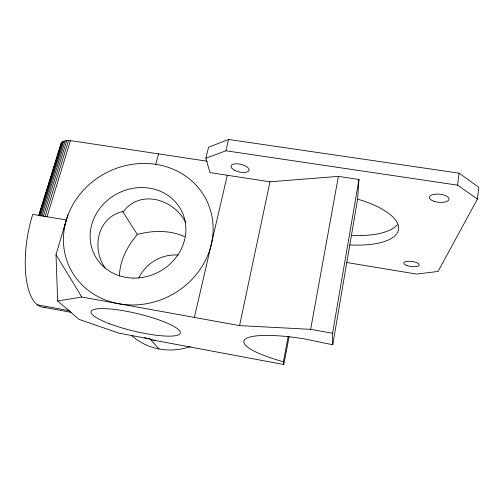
<?xml version="1.0" encoding="UTF-8"?>
<svg xmlns="http://www.w3.org/2000/svg" width="504" height="504" viewBox="0 0 504 504"><rect width="100%" height="100%" fill="white"/><g stroke="black" fill="none" stroke-linecap="round" stroke-linejoin="round"><path stroke-width="0.76" d="M119.435 276.053C119.788 260.568 127.411 246.065 137.29 234.473C152.725 230.341 169.867 229.918 184.64 236.666M152.183 339.891A63.529 59.214 -29 0 1 150.702 339.633L283.79 364.531L283.38 361.759A68.204 13.772 10.8 0 1 244.73 339.633A68.204 13.772 10.8 0 1 304.422 338.89L332.741 344.774L357.62 199.143L358.961 179.462L338.386 176.375L269.999 181.799L209.941 172.607L205.897 158.212L208.561 147.256L228.558 139.469L459.081 173.162L478.8 187.299L477.42 199.042L438.039 271.454L416.594 274.094L346.765 262.515M477.42 199.042L457.563 185.144L459.081 173.162M332.741 344.774L332.552 333.264L358.961 179.462M45.461 307.289A68.04 26.895 -80.2 0 1 32.735 214.37L66.345 219.971L56.001 254.652L57.645 300.995L81.787 297.026L239.564 325.622L310.659 329.332L338.386 176.375M283.38 361.759L288.212 336.338M283.79 364.531L289.088 336.609M239.564 325.622L269.999 181.799M194.368 317.432L227.291 175.26M205.897 158.212L225.905 150.778L228.558 139.469M155.742 164.317L158.514 153.877M43.275 216.562L66.749 140.584L72.45 140.887L207.081 161.204M68.5 140.54L45.058 216.619L47.011 216.802L70.415 140.641M39.734 215.624L62.742 141.555L66.749 140.584M40.591 216.065L63.844 141.101M41.933 215.876L65.192 140.773M38.619 215.819L61.33 142.834L62.742 141.555M38.909 215.618L47.521 187.923M47.987 186.423L61.33 142.834M39.148 215.296L61.904 142.141M225.905 150.778L457.563 185.144M310.659 329.332L332.552 333.264M37.283 304.794L68.846 310.615M44.031 307.339L71.032 312.322M158.993 348.957L150.129 338.99L119.114 333.194L79.084 319.404L57.645 300.995M137.29 234.473L122.478 211.176M56.001 254.652L81.787 297.026M105.216 268.103C91.205 248.491 97.455 216.594 123.417 211.478C140.874 188.635 174.63 199.622 185.781 222.818M70.573 311.837A68.456 24.161 -80.2 0 1 67.479 309.261M63.876 229.162A68.456 24.161 -80.2 0 1 67.964 214.855M150.129 338.99A63.756 59.403 -29 0 1 144.276 337.598M190.481 346.563A60.215 56.492 -29.8 0 1 131.695 335.57M155.182 340.307A63.529 59.214 -29 0 1 153.682 340.118M138.776 278.069A38.531 36.137 -29.7 0 1 178.303 255.056M397.354 224.778A64.058 25.043 9.5 0 1 351.357 235.444M357.62 199.143A64.348 24.305 9.6 0 1 398.525 229.622A64.348 24.305 9.6 0 1 349.732 244.938M122.245 304.277A76.23 69.262 -27 0 0 209.607 207.598A76.23 69.262 -27 0 0 82.977 190.701A76.23 69.262 -27 0 0 122.245 304.277M133.346 278.076A48.768 44.302 -27 0 0 181.616 210.981A48.768 44.302 -27 0 0 99.067 209.425A48.768 44.302 -27 0 0 133.346 278.076M109.759 323.845A45.895 8.908 13.5 0 0 180.136 333.535A45.895 8.908 13.5 0 0 117.104 309.765A45.895 8.908 13.5 0 0 109.759 323.845M433.862 201.241A9.86 4.064 5.6 0 0 449.001 199.231A9.86 4.064 5.6 0 0 434.694 194.248A9.86 4.064 5.6 0 0 433.862 201.241M406.703 265.444A7.762 2.564 7.6 0 0 419.095 265.255A7.762 2.564 7.6 0 0 408.618 261.242A7.762 2.564 7.6 0 0 406.703 265.444M234.675 170.283A9.223 3.887 13.1 0 0 249.033 170.283A9.223 3.887 13.1 0 0 236.502 163.794A9.223 3.887 13.1 0 0 234.675 170.283"/></g></svg>
